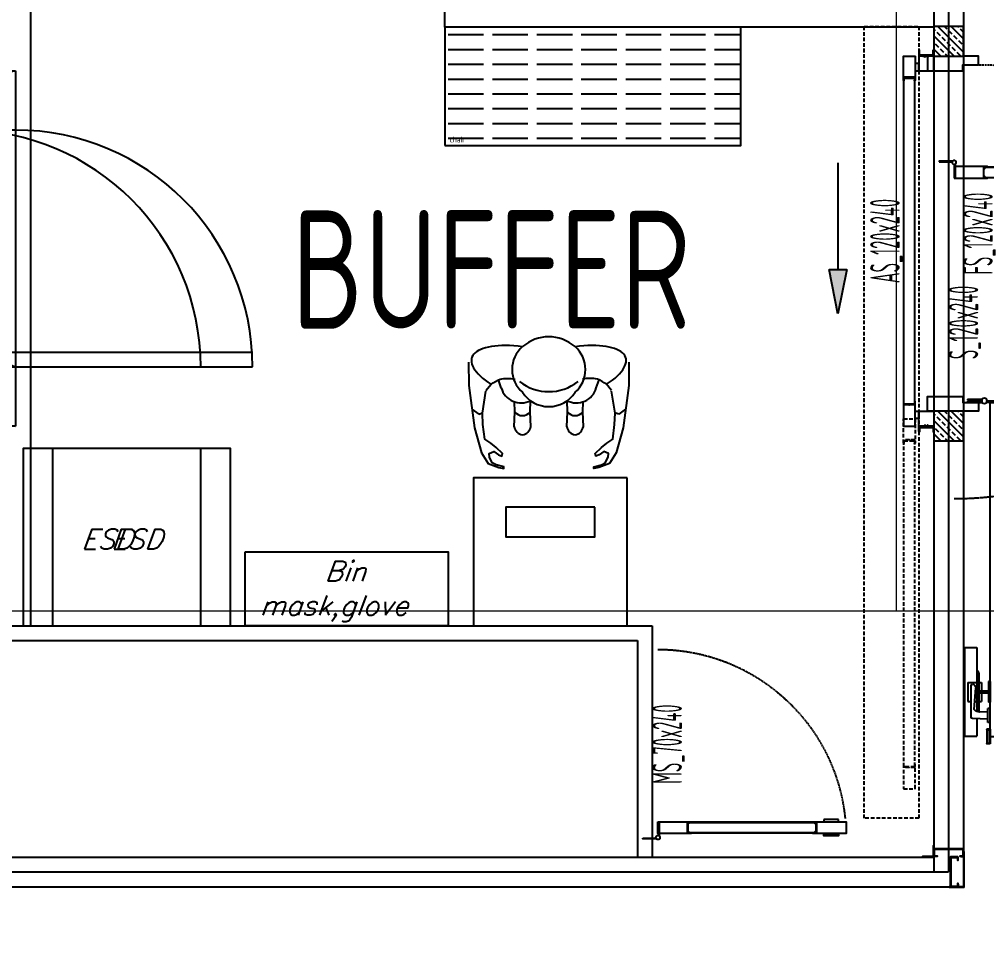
# Model space of a CAD drawing. Extents: x -76427 to 292734, y -42117 to 131250.
# Drawn here: x 235787 to 239054, y 71430 to 74549 of the extents above; entities that cross this region are included whole.
import ezdxf
from ezdxf.enums import TextEntityAlignment as Align

# ---------------------------------------------------------------- set-up
doc = ezdxf.new("R2010")
doc.units = 0
doc.header["$LTSCALE"] = 10
for name, pattern in [('XFDP10$0$HIDDEN', [0.3, 0.2, -0.1]), ('XFDP10$0$HIDDEN2', [0.1875, 0.125, -0.0625]), ('XFM7P10ICA$0$XFDP15$0$HIDDEN', [0.3, 0.2, -0.1]), ('XFM7P10ICA$0$XFDP15$0$HIDDEN2', [0.1875, 0.125, -0.0625])]:
    doc.linetypes.add(name, pattern=pattern)
for name, color, linetype in [('XFDP10$0$A-AIR Shower', 2, 'Continuous'), ('XFDP10$0$A-CR-TXT', 2, 'Continuous'), ('XFDP10$0$A-Door (50K)', 2, 'Continuous'), ('XFDP10$0$A-W-P1S (50K)', 2, 'Continuous'), ('XFDP10$0$A-W-P2D (50K)', 2, 'Continuous'), ('XFDP10$0$A-W-P4S (50K)', 2, 'Continuous'), ('XFDP10$0$B-BM', 2, 'Continuous'), ('XFDP10$0$B-Gowning room improvement', 15, 'Continuous'), ('XFDP10$0$MDT-3-MF-4', 8, 'Continuous'), ('XFM7P10ICA$0$H12PL1$0$A-TEXT-修改說明', 252, 'Continuous'), ('XFM7P10ICA$0$XFDP15$0$A-AIR Shower', 2, 'Continuous'), ('XFM7P10ICA$0$XFDP15$0$A-CR-TXT', 2, 'Continuous'), ('XFM7P10ICA$0$XFDP15$0$A-Door (50K)', 2, 'Continuous'), ('XFM7P10ICA$0$XFDP15$0$A-Door-Col', 9, 'Continuous'), ('XFM7P10ICA$0$XFDP15$0$A-Partition-Col', 1, 'Continuous'), ('XFM7P10ICA$0$XFDP15$0$A-W-F2S (50K)', 2, 'Continuous'), ('XFM7P10ICA$0$XFDP15$0$A-W-P1S (50K)', 2, 'Continuous'), ('XFM7P10ICA$0$XFDP15$0$A-W-P2D (50K)', 2, 'Continuous'), ('XFM7P10ICA$0$XFDP15$0$B-BM', 2, 'Continuous'), ('XFM7P10ICA$0$XFDP15$0$B-Gowning room improvement', 15, 'Continuous'), ('XFM7P10ICA$0$XFDP15$0$MDT-3-MF-4', 8, 'Continuous')]:
    doc.layers.add(name, color=color, linetype=linetype)
doc.styles.add('XFDP10$0$AA-TXT', font='isocp.shx', dxfattribs={"width": 0.8, "bigfont": 'china.shx'})
doc.styles.add('XFDP10$0$ROMANS', font='romans', dxfattribs={"bigfont": 'bigfont'})
doc.styles.add('XFM7P10ICA$0$XFDP15$0$AA-TXT', font='isocp.shx', dxfattribs={"width": 0.8, "bigfont": 'china.shx'})
doc.styles.add('XFM7P10ICA$0$XFDP15$0$BB-TXT', font='arial.ttf', dxfattribs={"width": 0.8})
doc.styles.add('XFM7P10ICA$0$XFDP15$0$ROMANS', font='romans', dxfattribs={"bigfont": 'bigfont'})
pattern_1 = [(0, (-1520464.893, -208902.57), (0, 50), [120, -30])]

# ---------------------------------------------------------------- blocks, each defined once
blk = doc.blocks.new('XFM7P10ICA$0$XFDP15$0$GA2606')
blk.add_lwpolyline([(-13.2, 1), (-13.2, 0), (-15.7, 0), (-16, 0.3), (-16.3, 0), (-19.2, 0, -0.902738), (-19.3, 0.6), (-9.6, 2.6, 0.298217), (-8.7, 2), (-2.5, 2, 0.414214), (-1.5, 3), (-1.5, 18), (-2, 18), (-2, 19.8, -0.668179), (-1.7, 19.9), (0, 18.3), (0, 0), (-0.3, 0), (-2, 0)], format="xyb", close=True)
blk = doc.blocks.new('XFM7P10ICA$0$XFDP15$0$Door-120x000_AS')
at = {"ltscale": 5}
blk.add_hatch(color=256, dxfattribs=at).paths.add_polyline_path([(50.42, 32.86), (50.42, 26.86), (35.42, 29.86)])
for p, q in [((35.42, 29.86), (50.42, 32.86)), ((50.42, 32.86), (50.42, 26.86)), ((50.42, 26.86), (35.42, 29.86)), ((86.42, 29.86), (50.42, 29.86))]:
    blk.add_line(p, q)
at = {"color": 9, "linetype": 'XFM7P10ICA$0$XFDP15$0$HIDDEN2'}
blk.add_lwpolyline([(-135, 21), (132.5, 21), (132.5, 2.5), (-135, 2.5)], close=True, dxfattribs=at)
at = {"color": 1, "linetype": 'XFM7P10ICA$0$XFDP15$0$HIDDEN2'}
for points in [[(-124.97, 3.82), (-116.74, 3.82, 0.158507), (-116.72, 3.83), (-116.61, 3.91, 0.72636), (-116.63, 3.96), (-116.78, 3.96, 0.414214), (-116.8, 3.94, -0.414214), (-116.82, 3.92), (-117.53, 3.92, -0.414214), (-117.56, 3.95), (-117.56, 4.39, 0.414214), (-117.59, 4.42), (-117.63, 4.42, 0.414214), (-117.66, 4.39), (-117.66, 3.95, -0.414214), (-117.69, 3.92), (-117.85, 3.92, -0.414214), (-117.88, 3.95), (-117.88, 5.73), (-117.91, 5.76), (-117.88, 5.79), (-117.88, 7.57, -0.414214), (-117.85, 7.6), (-117.69, 7.6, -0.414214), (-117.66, 7.57), (-117.66, 7.13, 0.414214), (-117.63, 7.1), (-117.59, 7.1, 0.414214), (-117.56, 7.13), (-117.56, 7.57, -0.414214), (-117.53, 7.6), (-116.82, 7.6, -0.414214), (-116.8, 7.58), (-116.8, 7.58, 0.414214), (-116.78, 7.56), (-116.63, 7.56, 0.72636), (-116.61, 7.61), (-116.72, 7.69, 0.158507), (-116.74, 7.7), (-124.97, 7.7, 0.414214), (-125, 7.67), (-125, 3.85, 0.414214)], [(-0.03, 3.82), (-8.26, 3.82, -0.158507), (-8.28, 3.83), (-8.39, 3.91, -0.72636), (-8.37, 3.96), (-8.22, 3.96, -0.414214), (-8.2, 3.94, 0.414214), (-8.18, 3.92), (-7.47, 3.92, 0.414214), (-7.44, 3.95), (-7.44, 4.39, -0.414214), (-7.41, 4.42), (-7.37, 4.42, -0.414214), (-7.34, 4.39), (-7.34, 3.95, 0.414214), (-7.31, 3.92), (-7.15, 3.92, 0.414214), (-7.12, 3.95), (-7.12, 5.73), (-7.09, 5.76), (-7.12, 5.79), (-7.12, 7.57, 0.414214), (-7.15, 7.6), (-7.31, 7.6, 0.414214), (-7.34, 7.57), (-7.34, 7.13, -0.414214), (-7.37, 7.1), (-7.41, 7.1, -0.414214), (-7.44, 7.13), (-7.44, 7.57, 0.414214), (-7.47, 7.6), (-8.18, 7.6, 0.414214), (-8.2, 7.58), (-8.2, 7.58, -0.414214), (-8.22, 7.56), (-8.37, 7.56, -0.72636), (-8.39, 7.61), (-8.28, 7.69, -0.158507), (-8.26, 7.7), (-0.03, 7.7, -0.414214), (0, 7.67), (0, 3.85, -0.414214)]]:
    blk.add_lwpolyline(points, format="xyb", close=True, dxfattribs=at)
blk.add_lwpolyline([(-117.56, 3.98), (-117.56, 7.55), (-7.44, 7.55), (-7.44, 3.98)], close=True, dxfattribs=at)
for points in [[(-2.47, 3.82), (5.76, 3.82, 0.158507), (5.78, 3.83), (5.89, 3.91, 0.72636), (5.87, 3.96), (5.72, 3.96, 0.414214), (5.7, 3.94, -0.414214), (5.68, 3.92), (4.97, 3.92, -0.414214), (4.94, 3.95), (4.94, 4.39, 0.414214), (4.91, 4.42), (4.87, 4.42, 0.414214), (4.84, 4.39), (4.84, 3.95, -0.414214), (4.81, 3.92), (4.65, 3.92, -0.414214), (4.62, 3.95), (4.62, 5.73), (4.59, 5.76), (4.62, 5.79), (4.62, 7.57, -0.414214), (4.65, 7.6), (4.81, 7.6, -0.414214), (4.84, 7.57), (4.84, 7.13, 0.414214), (4.87, 7.1), (4.91, 7.1, 0.414214), (4.94, 7.13), (4.94, 7.57, -0.414214), (4.97, 7.6), (5.68, 7.6, -0.414214), (5.7, 7.58), (5.7, 7.58, 0.414214), (5.72, 7.56), (5.87, 7.56, 0.72636), (5.89, 7.61), (5.78, 7.69, 0.158507), (5.76, 7.7), (-2.47, 7.7, 0.414214), (-2.5, 7.67), (-2.5, 3.85, 0.414214)], [(122.47, 3.82), (114.24, 3.82, -0.158507), (114.22, 3.83), (114.11, 3.91, -0.72636), (114.13, 3.96), (114.28, 3.96, -0.414214), (114.3, 3.94, 0.414214), (114.32, 3.92), (115.03, 3.92, 0.414214), (115.06, 3.95), (115.06, 4.39, -0.414214), (115.09, 4.42), (115.13, 4.42, -0.414214), (115.16, 4.39), (115.16, 3.95, 0.414214), (115.19, 3.92), (115.35, 3.92, 0.414214), (115.38, 3.95), (115.38, 5.73), (115.41, 5.76), (115.38, 5.79), (115.38, 7.57, 0.414214), (115.35, 7.6), (115.19, 7.6, 0.414214), (115.16, 7.57), (115.16, 7.13, -0.414214), (115.13, 7.1), (115.09, 7.1, -0.414214), (115.06, 7.13), (115.06, 7.57, 0.414214), (115.03, 7.6), (114.32, 7.6, 0.414214), (114.3, 7.58), (114.3, 7.58, -0.414214), (114.28, 7.56), (114.13, 7.56, -0.72636), (114.11, 7.61), (114.22, 7.69, -0.158507), (114.24, 7.7), (122.47, 7.7, -0.414214), (122.5, 7.67), (122.5, 3.85, -0.414214)], [(-2.3, -0.53, 0.070096), (-2.29, -0.53, 0.334236), (-2.2, -0.54, 0.795363), (-2.25, -0.35), (-2.56, -0.35, -0.414214), (-2.66, -0.25), (-2.66, 0.25, -0.414214), (-2.56, 0.35), (-2.25, 0.35, 0.795363), (-2.2, 0.54, 0.334236), (-2.29, 0.53, 0.070096), (-2.3, 0.53, 0.06212), (-2.3, 0.53, -0.357966), (-2.34, 0.5, -0.114149), (-2.34, 0.5), (-2.47, 0.58, 0.520559), (-2.48, 0.57, -0.09816), (-2.49, 0.55, -0.704497), (-2.56, 0.57, 0.231019), (-2.68, 0.76, -0.259663), (-2.72, 0.83), (-2.72, 1.54, 0.250846), (-2.66, 1.61, 0.148829), (-2.66, 1.64), (-2.77, 1.93, 0.835879), (-2.96, 1.9), (-2.96, -1.9, 0.835879), (-2.77, -1.93), (-2.66, -1.64, 0.148829), (-2.66, -1.61, 0.250846), (-2.72, -1.54), (-2.72, -0.83, -0.259663), (-2.68, -0.76, 0.231019), (-2.56, -0.57, -0.704497), (-2.49, -0.55, -0.09816), (-2.48, -0.57, 0.520559), (-2.47, -0.58), (-2.34, -0.5, -0.114149), (-2.34, -0.5, -0.357966), (-2.3, -0.53, 0.06212)], [(122.3, -0.53, -0.070096), (122.29, -0.53, -0.334236), (122.2, -0.54, -0.795363), (122.25, -0.35), (122.56, -0.35, 0.414214), (122.66, -0.25), (122.66, 0.25, 0.414214), (122.56, 0.35), (122.25, 0.35, -0.795363), (122.2, 0.54, -0.334236), (122.29, 0.53, -0.070096), (122.3, 0.53, -0.06212), (122.3, 0.53, 0.357966), (122.34, 0.5, 0.114149), (122.34, 0.5), (122.47, 0.58, -0.520559), (122.48, 0.57, 0.09816), (122.49, 0.55, 0.704497), (122.56, 0.57, -0.231019), (122.68, 0.76, 0.259663), (122.72, 0.83), (122.72, 1.54, -0.250846), (122.66, 1.61, -0.148829), (122.66, 1.64), (122.77, 1.93, -0.835879), (122.96, 1.9), (122.96, -1.9, -0.835879), (122.77, -1.93), (122.66, -1.64, -0.148829), (122.66, -1.61, -0.250846), (122.72, -1.54), (122.72, -0.83, 0.259663), (122.68, -0.76, -0.231019), (122.56, -0.57, 0.704497), (122.49, -0.55, 0.09816), (122.48, -0.57, -0.520559), (122.47, -0.58), (122.34, -0.5, 0.114149), (122.34, -0.5, 0.357966), (122.3, -0.53, -0.06212)]]:
    blk.add_lwpolyline(points, format="xyb", close=True)
for points in [[(4.94, 3.98), (4.94, 7.55), (115.06, 7.55), (115.06, 3.98)], [(-2.5, 2.5), (2.5, 2.5), (2.5, -2.5), (-2.5, -2.5)], [(122.5, 2.5), (117.5, 2.5), (117.5, -2.5), (122.5, -2.5)]]:
    blk.add_lwpolyline(points, close=True)
at = {"ltscale": 5}
for points in [[(2.5, 2.5), (0.03, 2.5), (0.03, 3.82), (2.5, 3.82)], [(117.5, 2.5), (119.97, 2.5), (119.97, 3.82), (117.5, 3.82)]]:
    blk.add_lwpolyline(points, close=True, dxfattribs=at)
at = {"yscale": 0.09999999999990905}
for p, xscale, zscale, rotation in [((-2.5, 2.5), 0.09999999999990905, 0.09999999999990905, 90), ((122.5, 2.5), -0.09999999999990905, 0.1, 270), ((-2.5, -2.5), -0.09999999999990905, 0.1, 90), ((122.5, -2.5), 0.09999999999990905, 0.09999999999990905, 270)]:
    blk.add_blockref('XFM7P10ICA$0$XFDP15$0$GA2606', p, dxfattribs=dict(at, xscale=xscale, zscale=zscale, rotation=rotation))
at = {"color": 9, "style": 'XFM7P10ICA$0$XFDP15$0$AA-TXT', "width": 0.45}
blk.add_attdef('120x240', text='', height=10, dxfattribs=at).set_placement((60, 14.43), align=Align.MIDDLE)
blk = doc.blocks.new('XFM7P10ICA$0$XFDP15$0$~chair')
at = {"layer": 'XFM7P10ICA$0$XFDP15$0$B-Gowning room improvement', "transparency": 33554610}
h = blk.add_hatch(dxfattribs=at)
h.set_pattern_fill('ACAD_ISO02W100', color=256, scale=10)
h.set_pattern_definition(pattern_1)
h.paths.add_polyline_path([(0, 0), (1000, 0), (1000, 400), (0, 400)])
at = {"layer": 'XFM7P10ICA$0$XFDP15$0$B-Gowning room improvement'}
blk.add_lwpolyline([(0, 0), (1000, 0), (1000, 400), (0, 400)], close=True, dxfattribs=at)
at = {"layer": 'XFM7P10ICA$0$XFDP15$0$B-Gowning room improvement', "color": 1, "style": 'XFM7P10ICA$0$XFDP15$0$AA-TXT', "width": 0.8}
blk.add_text('chair', height=20, dxfattribs=at).set_placement((17.1, 10.1))
blk = doc.blocks.new('XFM7P10ICA$0$XFDP15$0$AS-W80xL200xH210')
at = {"ltscale": 10}
for p, q in [((0, -20, 0), (200, -20, 0)), ((0, -140), (0, -20, 0)), ((200, -20, 0), (200, -140)), ((0, -40, 0), (200, -120)), ((200, -40, 0), (0, -40, 0)), ((-4.36, -115), (-80.15, -115)), ((204.36, -115), (280.15, -115)), ((0, -120), (-80, -120)), ((200, -120), (0, -120)), ((200, -120), (280, -120)), ((200, -140), (0, -140))]:
    blk.add_line(p, q, dxfattribs=at)
at = {"linetype": 'XFM7P10ICA$0$XFDP15$0$HIDDEN2'}
for p, q in [((0, -40, 0), (200, -20, 0)), ((200, -40, 0), (0, -20, 0)), ((0, -120, 0), (200, -140, 0)), ((200, -120, 0), (0, -140, 0))]:
    blk.add_line(p, q, dxfattribs=at)
at = {"ltscale": 10}
for centre, start, end in [((0, -120), 90, 180), ((200, -120), 0, 90)]:
    blk.add_arc(centre, 80, start, end, dxfattribs=at)
at = {"ltscale": 10, "style": 'XFM7P10ICA$0$XFDP15$0$AA-TXT', "width": 0.8}
for s, height, p, p2 in [('A', 38.83, (152.14, -77.37), (175.44, -77.37)), ('S', 42.23, (19.35, -97.79), (42.65, -97.79))]:
    blk.add_text(s, height=height, dxfattribs=at).set_placement(p, p2, align=Align.ALIGNED)
blk = doc.blocks.new('XFM7P10ICA$0$XFDP15$0$TP1-100-Partition_Col-L')
for points in [[(-4.96, 5.06, 0.414214), (-5.06, 4.96), (-5.06, 0.25, -0.414214), (-5.09, 0.22), (-5.19, 0.22, -0.414214), (-5.22, 0.25), (-5.22, 1.17), (-5.17, 1.22), (-5.22, 1.27), (-5.22, 5.19, -0.414214), (-5.19, 5.22), (5.73, 5.22), (5.78, 5.17), (5.83, 5.22), (6.75, 5.22, -0.414214), (6.78, 5.19), (6.78, 5.09, -0.414214), (6.75, 5.06)], [(7.46, -4.89), (5.56, -4.89, -0.414214), (5.26, -4.59), (5.26, -3.79), (5.34, -3.79), (5.34, -4.61, 0.414214), (5.54, -4.81), (7.48, -4.81, 0.414214), (7.68, -4.61), (7.68, 4.63, 0.414214), (7.48, 4.83), (5.54, 4.83, 0.414214), (5.34, 4.63), (5.34, 3.81), (5.26, 3.81), (5.26, 4.61, -0.414214), (5.56, 4.91), (7.46, 4.91, -0.414214), (7.76, 4.61), (7.76, -4.59, -0.414214)], [(4.89, 0.96), (4.89, 2.86, 0.414214), (4.59, 3.16), (3.79, 3.16), (3.79, 3.08), (4.61, 3.08, -0.414214), (4.81, 2.88), (4.81, 0.94, -0.414214), (4.61, 0.74), (-4.63, 0.74, -0.414214), (-4.83, 0.94), (-4.83, 2.88, -0.414214), (-4.63, 3.08), (-3.81, 3.08), (-3.81, 3.16), (-4.61, 3.16, 0.414214), (-4.91, 2.86), (-4.91, 0.96, 0.414214), (-4.61, 0.66), (4.59, 0.66, 0.414214)]]:
    blk.add_lwpolyline(points, format="xyb", close=True)
for points in [[(5.26, 4.16), (5.2, 4.16), (5.2, 4.88, -0.414214), (5.38, 5.06), (7.76, 5.06), (7.76, 5), (5.38, 5, 0.414214), (5.26, 4.88), (5.26, 4.16)], [(-4.16, 3.16), (-4.16, 3.22), (-4.88, 3.22, 0.414214), (-5.06, 3.04), (-5.06, 0.66), (-5, 0.66), (-5, 3.04, -0.414214), (-4.88, 3.16), (-4.16, 3.16)], [(4.14, 3.16), (4.14, 3.22), (4.86, 3.22, -0.414214), (5.04, 3.04), (5.04, 0.66), (4.98, 0.66), (4.98, 3.04, 0.414214), (4.86, 3.16), (4.14, 3.16)], [(5.26, -4.14), (5.2, -4.14), (5.2, -4.86, 0.414214), (5.38, -5.04), (7.76, -5.04), (7.76, -4.98), (5.38, -4.98, -0.414214), (5.26, -4.86), (5.26, -4.14)]]:
    blk.add_lwpolyline(points, format="xyb")
blk.add_lwpolyline([(5.24, -5.24), (5.24, -8.85), (5.04, -8.85), (5.04, -5.04), (8.85, -5.04), (8.85, -5.24)], close=True)
blk = doc.blocks.new('XFM7P10ICA$0$XFDP15$0$GAD2205')
blk.add_lwpolyline([(0, 0.9), (-0.3, 1.2), (-18.1, 1.2, -0.414214), (-18.4, 1.5), (-18.4, 3.1, -0.414214), (-18.1, 3.4), (-13.7, 3.4, 0.414214), (-13.4, 3.7), (-13.4, 4.1, 0.414214), (-13.7, 4.4), (-18.1, 4.4, -0.414214), (-18.4, 4.7), (-18.4, 11.8, -0.414214), (-18.2, 12), (-18.2, 12, 0.414214), (-18, 12.2), (-18, 13.7, 0.72636), (-18.5, 13.9), (-19.3, 12.8, 0.158507), (-19.4, 12.6), (-19.4, 0.3, 0.414214), (-19.1, 0), (19.1, 0, 0.414214), (19.4, 0.3), (19.4, 12.6, 0.158507), (19.3, 12.8), (18.5, 13.9, 0.72636), (18, 13.7), (18, 12.2, 0.414214), (18.2, 12, -0.414214), (18.4, 11.8), (18.4, 4.7, -0.414214), (18.1, 4.4), (13.7, 4.4, 0.414214), (13.4, 4.1), (13.4, 3.7, 0.414214), (13.7, 3.4), (18.1, 3.4, -0.414214), (18.4, 3.1), (18.4, 1.5, -0.414214), (18.1, 1.2), (0.3, 1.2)], format="xyb", close=True)
blk = doc.blocks.new('XFM7P10ICA$0$XFDP15$0$Door-S70ap')
for p, q in [((8.79, 60.44), (8.79, 65.34)), ((8.79, 65.34), (9.59, 65.34)), ((9.59, 65.34), (9.59, 60.44)), ((9.59, 60.44), (8.79, 60.44))]:
    blk.add_line(p, q)
blk.add_lwpolyline([(4.79, 60.44), (4.79, 65.34), (3.99, 65.34), (3.99, 60.44)], close=True)
at = {"ltscale": 5}
for points in [[(8.79, 57.84), (8.79, 67.94), (4.79, 67.94), (4.79, 57.84)], [(5.05, 57.5), (5.05, 14.78), (4.99, 14.78), (4.99, 57.5)], [(8.59, 14.78), (8.53, 14.78), (8.53, 57.5), (8.59, 57.5)], [(8.79, 4.34), (8.79, 14.44), (4.79, 14.44), (4.79, 4.34)]]:
    blk.add_lwpolyline(points, close=True, dxfattribs=at)
blk.add_lwpolyline([(4.85, 57.91), (4.85, 56.68, 0.158507), (4.85, 56.66), (4.93, 56.55, 0.72636), (4.99, 56.57), (4.99, 56.72, 0.414214), (4.97, 56.74, -0.414214), (4.95, 56.76), (4.95, 57.47, -0.414214), (4.98, 57.5), (5.42, 57.5, 0.414214), (5.45, 57.53), (5.45, 57.57, 0.414214), (5.42, 57.6), (4.98, 57.6, -0.414214), (4.95, 57.63), (4.95, 57.79, -0.414214), (4.98, 57.82), (6.76, 57.82), (6.79, 57.85), (6.82, 57.82), (8.6, 57.82, -0.414214), (8.63, 57.79), (8.63, 57.63, -0.414214), (8.6, 57.6), (8.16, 57.6, 0.414214), (8.13, 57.57), (8.13, 57.53, 0.414214), (8.16, 57.5), (8.6, 57.5, -0.414214), (8.63, 57.47), (8.63, 56.76, -0.414214), (8.61, 56.74), (8.61, 56.74, 0.414214), (8.59, 56.72), (8.59, 56.57, 0.72636), (8.64, 56.55), (8.72, 56.66, 0.158507), (8.73, 56.68), (8.73, 57.91, 0.414214), (8.7, 57.94), (4.88, 57.94, 0.414214)], format="xyb", close=True, dxfattribs=at)
at = {"ltscale": 500}
for points in [[(3.25, -0.65), (3.25, 3.85), (3, 3.85), (3, -0.65)], [(8.49, 4.84), (3.99, 4.84), (3.99, 4.59), (8.49, 4.59)]]:
    blk.add_lwpolyline(points, close=True, dxfattribs=at)
at = {"linetype": 'XFM7P10ICA$0$XFDP15$0$HIDDEN', "ltscale": 0.1}
blk.add_arc((3.45, 4.39), 63.55, 0, 84.1667, dxfattribs=at)
at = {"ltscale": 500, "extrusion": (0, 0, -1)}
blk.add_ellipse((3.45, 4.39), major_axis=(-0.495, 0.495), ratio=1, start_param=5.497787, end_param=11.780972, dxfattribs=at)
at = {"ltscale": 5, "xscale": 0.1000000000058208, "yscale": 0.1000000000058208, "zscale": 0.1000000000058208}
blk.add_blockref('XFM7P10ICA$0$XFDP15$0$GAD2205', (6.79, 14.34), dxfattribs=at)
at = {"color": 9, "style": 'XFM7P10ICA$0$XFDP15$0$AA-TXT', "width": 0.45}
blk.add_attdef('70X240', text='', height=10, dxfattribs=at).set_placement((35, 10), align=Align.MIDDLE_CENTER)
blk = doc.blocks.new('XFM7P10ICA$0$XFDP15$0$Door-120F(180)')
at = {"layer": 'XFM7P10ICA$0$XFDP15$0$A-Door-Col'}
h = blk.add_hatch(dxfattribs=at)
h.set_pattern_fill('ANSI33', color=256, scale=0.5, style=0)
h.set_pattern_definition([(315, (18194.999, 11332.5992), (-2.24506403, -2.24506403), []), (315, (18197.244, 11332.5992), (-2.24506403, -2.24506403), [1.5875, -0.79375])])
h.paths.add_polyline_path([(-10, 5.1), (0, 5.1), (0, -4.9), (-10, -4.9)])
h = blk.add_hatch(dxfattribs=at)
h.set_pattern_fill('ANSI33', color=256, scale=0.5, style=0)
h.set_pattern_definition([(315, (18324.999, 11332.6002), (-2.24506403, -2.24506403), []), (315, (18327.244, 11332.6002), (-2.24506403, -2.24506403), [1.5875, -0.79375])])
h.paths.add_polyline_path([(120, 5.1), (130, 5.1), (130, -4.9), (120, -4.9)])
at = {"lineweight": -3}
for p, q in [((-104.04, 19.98), (-103.83, 25.18)), ((-103.33, 25.68), (-92.74, 25.68)), ((-101.54, 19.98), (-101.6, 23.8)), ((-100.78, 24.6), (-93.47, 24.05)), ((-105.19, 19.98), (-100.39, 19.98)), ((-105.19, 19.18), (-105.19, 19.98)), ((-100.39, 19.18), (-100.39, 19.98)), ((-105.19, 19.18), (-100.39, 19.18)), ((3, 17.89), (3, 12.92)), ((3, 17.89), (3.37, 17.89)), ((3.37, 17.89), (3.37, 13.08)), ((-112.23, 13.92), (-112.39, 13.92)), ((-112.39, 13.92), (-112.39, 13.18)), ((-112.23, 13.92), (-112.23, 13.18)), ((-107.64, 14.08), (-112.14, 14.08)), ((-112.14, 13.18), (-112.14, 14.08)), ((-107.64, 13.18), (-107.64, 14.08)), ((-107.55, 13.92), (-107.39, 13.92)), ((-107.55, 13.92), (-107.55, 13.18)), ((-107.39, 13.92), (-107.39, 13.18)), ((-105.19, 14.18), (-100.39, 14.18)), ((-105.19, 14.18), (-105.19, 13.38)), ((-104.04, 13.38), (-103.83, 8.18)), ((-101.54, 13.38), (-101.6, 10.66)), ((-100.39, 14.18), (-100.39, 13.38)), ((-91.34, 14.18), (-98.24, 14.18)), ((-98.24, 14.18), (-98.24, 13.56)), ((-91.34, 13.56), (-98.24, 13.56)), ((-95.13, 10.5), (-95.13, 13.56)), ((-94.43, 10.5), (-94.43, 13.56)), ((-91.34, 14.18), (-91.34, 13.56)), ((-101.25, 10.28), (-101.56, 10.1)), ((-88.32, 10.28), (-101.25, 10.28)), ((-97.99, 8.97), (-97.99, 11.2)), ((-91.59, 11.2), (-97.99, 11.2)), ((-95.13, 10.5), (-94.43, 10.5)), ((-91.59, 6.6), (-91.59, 11.2)), ((-88.32, 10.28), (-87.29, 9.68)), ((3, 6.49), (3, 11.46)), ((3.37, 6.49), (3.37, 11.3)), ((-103.89, 9.68), (-109.79, 9.68)), ((-109.79, 5.44), (-109.79, 9.68)), ((-103.33, 7.68), (-92.74, 7.68)), ((-87.29, 9.68), (-101.44, 9.68)), ((-79.79, 9.68), (-101.44, 9.68)), ((-100.78, 8.76), (-93.47, 9.31)), ((-97.99, 6.6), (-97.99, 7.68)), ((-91.59, 6.6), (-97.99, 6.6)), ((-79.79, 5.44), (-79.79, 9.68)), ((-79.79, 5.44), (-109.79, 5.44)), ((3.37, 6.49), (3, 6.49))]:
    blk.add_line(p, q, dxfattribs=at)
at = {"linetype": 'Continuous', "lineweight": -3, "ltscale": 10}
for p, q in [((-107.55, 13.18), (-112.23, 13.18)), ((-105.19, 13.38), (-100.39, 13.38)), ((-107.55, 13.02), (-112.23, 13.02))]:
    blk.add_line(p, q, dxfattribs=at)
at = {"linetype": 'XFM7P10ICA$0$XFDP15$0$HIDDEN2', "lineweight": -3, "ltscale": 0.1}
for p, q in [((3.67, 6.49), (3.67, 11.3)), ((4.04, 6.49), (4.04, 11.46)), ((4.04, 6.49), (3.67, 6.49))]:
    blk.add_line(p, q, dxfattribs=at)
at = {"lineweight": -3}
for points in [[(3, 19.18), (-109.96, 19.18), (-109.96, 14.18), (3, 14.18)], [(-112.39, 14.18), (-112.39, 14.08), (-107.39, 14.08), (-107.39, 14.18)]]:
    blk.add_lwpolyline(points, close=True, dxfattribs=at)
for points in [[(0, -4.9), (0, -7), (5, -7), (5, 4.9), (3, 4.9), (3, 10.2), (0, 10.2), (0, 5.1)], [(120, -4.9), (120, -7), (115, -7), (115, 4.9), (117, 4.9), (117, 10.2), (120, 10.2), (120, 5.1)]]:
    blk.add_lwpolyline(points, dxfattribs=at)
blk.add_circle((3.52, 12.19), 0.9, dxfattribs=at)
at = {"linetype": 'XFM7P10ICA$0$XFDP15$0$HIDDEN2', "lineweight": -3, "ltscale": 0.5}
blk.add_arc((3.52, 12.19), 113.5, 359.1153, 176.0644, dxfattribs=at)
at = {"lineweight": -3}
for centre, radius, start, end in [((-103.33, 25.18), 0.5, 90, 180), ((-100.8, 23.8), 0.8, 88.2772, 180), ((-93.44, 25.25), 1.2, 268.2772, 357.9219), ((-92.74, 25.18), 0.5, 3.2197, 90), ((-99.28, 10.54), 2.33, 177.046, 229.8558), ((-103.33, 8.18), 0.5, 180, 270), ((-93.44, 8.11), 1.2, 2.0781, 91.7228), ((-92.74, 8.18), 0.5, 270, 356.7803)]:
    blk.add_arc(centre, radius, start, end, dxfattribs=at)
at = {"linetype": 'Continuous', "lineweight": -3, "ltscale": 10}
for centre, start, end in [((-112.23, 13.18), 180, 270), ((-107.55, 13.18), 270, 0)]:
    blk.add_arc(centre, 0.16, start, end, dxfattribs=at)
at = {"layer": 'XFM7P10ICA$0$XFDP15$0$A-Door-Col'}
for points in [[(-10, 5.1), (0, 5.1), (0, -4.9), (-10, -4.9)], [(120, 5.1), (130, 5.1), (130, -4.9), (120, -4.9)]]:
    blk.add_lwpolyline(points, close=True, dxfattribs=at)
at = {"color": 9, "style": 'XFM7P10ICA$0$XFDP15$0$AA-TXT', "width": 0.45}
blk.add_attdef('120X240(F)', text='', height=10, dxfattribs=at).set_placement((60, 10.5), align=Align.MIDDLE)
at = {"color": 9, "style": 'XFM7P10ICA$0$XFDP15$0$BB-TXT', "width": 0.8}
for p in [(-20.04, 8.35), (120, 8.35)]:
    blk.add_attdef('口_100X100', text='', height=3, dxfattribs=at).set_placement(p, align=Align.MIDDLE_LEFT)
blk = doc.blocks.new('XFM7P10ICA$0$XFDP15')
at = {"layer": 'XFM7P10ICA$0$XFDP15$0$A-W-F2S (50K)'}
for p, q in [((238875.4, 89450, 0), (238875.4, 71719, 0)), ((238975.4, 89450, 0), (238975.4, 71619, 0)), ((218450, 71719, 0), (238875.4, 71719, 0)), ((218350, 71619, 0), (238975.4, 71619, 0))]:
    blk.add_line(p, q, dxfattribs=at)
at = {"layer": 'XFM7P10ICA$0$XFDP15$0$A-W-P1S (50K)'}
for p, q in [((235650, 72500.5, 0), (237925, 72500.5, 0)), ((237925, 72500.5, 0), (237925, 71719, 0)), ((235600, 72450.5, 0), (237875, 72450.5, 0)), ((237875, 72450.5), (237875, 71719))]:
    blk.add_line(p, q, dxfattribs=at)
at = {"layer": 'XFM7P10ICA$0$XFDP15$0$A-W-P2D (50K)'}
for p, q in [((237224, 74523, 0), (237224, 77309.5, 0)), ((238875.4, 74523, 0), (237224, 74523, 0))]:
    blk.add_line(p, q, dxfattribs=at)
at = {"layer": 'XFM7P10ICA$0$XFDP15$0$B-BM', "elevation": 0}
for points in [[(237840.6, 73000.5), (237320.6, 73000.5), (237320.6, 72500.5), (237840.6, 72500.5)], [(237730.6, 72900.5), (237430.6, 72900.5), (237430.6, 72800.5), (237730.6, 72800.5)]]:
    blk.add_lwpolyline(points, close=True, dxfattribs=at)
at = {"layer": 'XFM7P10ICA$0$XFDP15$0$B-Gowning room improvement'}
blk.add_lwpolyline([(235800, 72499.8), (236400, 72499.8), (236400, 73099.8), (235800, 73099.8)], close=True, dxfattribs=at)
at = {"layer": 'XFM7P10ICA$0$XFDP15$0$B-Gowning room improvement', "elevation": 0}
blk.add_lwpolyline([(236550, 72749.8), (237236.1, 72749.8), (237236.1, 72500.5), (236550, 72500.5)], close=True, dxfattribs=at)
at = {"layer": 'XFM7P10ICA$0$XFDP15$0$MDT-3-MF-4'}
for p, q in [((237304.7, 73391.2, 0), (237305.5, 73312.2, 0)), ((237846, 73391.2, 0), (237845.2, 73312.2, 0)), ((237363.2, 73294.8, 0), (237380.3, 73316.2, 0)), ((237414.9, 73304.1, 0), (237405.2, 73330.7, 0)), ((237735.8, 73304.1, 0), (237745.5, 73330.7, 0)), ((237787.5, 73294.8, 0), (237770.5, 73316.2, 0)), ((237316, 73232.3, 0), (237338.6, 73215.4, 0)), ((237338.6, 73215.4, 0), (237351.9, 73219.5, 0)), ((237812.2, 73215.4, 0), (237798.9, 73219.5, 0)), ((237834.7, 73232.3, 0), (237812.2, 73215.4, 0))]:
    blk.add_line(p, q, dxfattribs=at)
at = {"layer": 'XFM7P10ICA$0$XFDP15$0$MDT-3-MF-4', "elevation": 0}
for points in [[(237305.5, 73312.2), (237324.4, 73168.9), (237348.1, 73085.1), (237370.3, 73048.7), (237406.7, 73034.5), (237423.7, 73032.2), (237423.7, 73037.4), (237397.9, 73044.6), (237384.4, 73050.8), (237375.1, 73070.5), (237374.1, 73082.9), (237389.6, 73089.1), (237405.1, 73077.7), (237416.5, 73073.6), (237418.6, 73081.8), (237397.9, 73102.5), (237379.2, 73117), (237359.6, 73130.4), (237353, 73180.6), (237351.7, 73218.2), (237363, 73293.4)], [(237845.2, 73312.2), (237826.4, 73168.9), (237802.6, 73085.1), (237780.4, 73048.7), (237744, 73034.5), (237727, 73032.2), (237727, 73037.4), (237752.9, 73044.6), (237766.3, 73050.8), (237775.6, 73070.5), (237776.7, 73082.9), (237761.2, 73089.1), (237745.6, 73077.7), (237734.2, 73073.6), (237732.2, 73081.8), (237752.9, 73102.5), (237771.5, 73117), (237791.2, 73130.4), (237797.7, 73180.6), (237799.1, 73218.2), (237787.7, 73293.4)], [(237458.7, 73173), (237460.8, 73223), (237459.6, 73256.9)], [(237514.4, 73173), (237512.2, 73223), (237513.6, 73260.6)], [(237636.3, 73173), (237638.5, 73223), (237637.1, 73260.6)], [(237692.1, 73173), (237689.9, 73223), (237691.1, 73256.8)]]:
    blk.add_lwpolyline(points, dxfattribs=at)
at = {"layer": 'XFM7P10ICA$0$XFDP15$0$MDT-3-MF-4'}
for centre, radius, start, end in [((237575.4, 73341.2, 0), 135.3, 48.9782, 131.0218), ((237553.7, 73366.2, 0), 102.2, 131.0438, 228.9562), ((237597.1, 73366.2, 0), 102.2, 311.0438, 48.9562), ((237482.2, 73323.1, 0), 69.9, 195.7611, 296.6613), ((237575.4, 73451.8, 0), 160.5, 232.0287, 307.9713), ((237668.5, 73323.1, 0), 69.9, 243.3387, 344.2389), ((237575.4, 73346.5, 0), 105.8, 212.885, 327.115), ((237486.5, 73242.2, 0), 32, 216.6769, 323.3231), ((237664.2, 73242.2, 0), 32, 216.6769, 323.3231), ((237492.5, 73179, 0), 34.4, 189.9771, 260.0229), ((237480.6, 73179, 0), 34.4, 279.9771, 350.0229), ((237670.2, 73179, 0), 34.4, 189.9771, 260.0229), ((237658.2, 73179, 0), 34.4, 279.9771, 350.0229)]:
    blk.add_arc(centre, radius, start, end, dxfattribs=at)
for centre, major_axis, start_param, end_param in [((237563.7, 73334.9, 0), (248.5, -70.3), 1.984264, 3.986456), ((237587, 73334.9, 0), (-248.5, -70.3), 2.296729, 4.298921)]:
    blk.add_ellipse(centre, major_axis=major_axis, ratio=0.35182, start_param=start_param, end_param=end_param, dxfattribs=at)
for points in [[(237380.3, 73316.2, 0), (237411.3, 73333, 0), (237461.6, 73333.9, 0)], [(237770.5, 73316.2, 0), (237739.4, 73333, 0), (237689.1, 73333.9, 0)]]:
    blk.add_spline(points, degree=3, dxfattribs=at)
at = {"layer": 'XFM7P10ICA$0$XFDP15$0$A-AIR Shower', "xscale": 10, "yscale": 10, "zscale": 10}
blk.add_blockref('XFM7P10ICA$0$XFDP15$0$AS-W80xL200xH210', (233600, 74575, 0), dxfattribs=at)
at = {"layer": 'XFM7P10ICA$0$XFDP15$0$A-Door (50K)'}
ref = blk.add_blockref('XFM7P10ICA$0$XFDP15$0$Door-120x000_AS', (238850.4, 73200), dxfattribs=dict(at, xscale=10, yscale=10, zscale=10, rotation=90.00000000000001))
ref.add_attrib('120x240', 'AS_120x240', dxfattribs={"layer": '0', "color": 9, "height": 100, "rotation": 90, "style": 'XFM7P10ICA$0$XFDP15$0$AA-TXT', "width": 0.45}).set_placement((238715.1, 73800), align=Align.MIDDLE)
ref = blk.add_blockref('XFM7P10ICA$0$XFDP15$0$Door-120F(180)', (238924.4, 73225, 0), dxfattribs=dict(at, xscale=-10, yscale=10, zscale=10, rotation=270))
ref.add_attrib('120X240(F)', 'FS_120x240', dxfattribs={"layer": '0', "color": 9, "height": 100, "rotation": 270, "style": 'XFM7P10ICA$0$XFDP15$0$AA-TXT', "text_generation_flag": 6, "width": 0.45}).set_placement((239029.4, 73825, 0), align=Align.MIDDLE)
ref = blk.add_blockref('XFM7P10ICA$0$XFDP15$0$Door-S70ap', (237900, 71750.5), dxfattribs=dict(at, xscale=-10, yscale=10, zscale=10, rotation=270))
ref.add_attrib('70X240', 'MS_70x240', dxfattribs={"layer": '0', "color": 9, "height": 100, "rotation": 90, "style": 'XFM7P10ICA$0$XFDP15$0$AA-TXT', "width": 0.45}).set_placement((237975, 72100.5), align=Align.MIDDLE_CENTER)
at = {"layer": 'XFM7P10ICA$0$XFDP15$0$A-Partition-Col', "xscale": -10, "yscale": 10, "zscale": 10, "rotation": 270}
blk.add_blockref('XFM7P10ICA$0$XFDP15$0$TP1-100-Partition_Col-L', (238925.5, 71669, 0), dxfattribs=at)
at = {"layer": 'XFM7P10ICA$0$XFDP15$0$B-Gowning room improvement'}
blk.add_blockref('XFM7P10ICA$0$XFDP15$0$~chair', (237224, 74123, 0), dxfattribs=at)
at = {"layer": 'XFM7P10ICA$0$XFDP15$0$A-CR-TXT', "style": 'XFM7P10ICA$0$XFDP15$0$AA-TXT', "width": 0.8}
blk.add_text('BUFFER', height=400, dxfattribs=at).set_placement((237381.3, 73704.4, 0), align=Align.MIDDLE)
at = {"layer": 'XFM7P10ICA$0$XFDP15$0$B-Gowning room improvement', "style": 'XFM7P10ICA$0$XFDP15$0$ROMANS', "oblique": 20}
for s, p in [('ESD', (236082.4, 72759.4)), ('Bin', (236887.4, 72651.5, 0)), ('mask,glove', (236848.8, 72535.7, 0))]:
    blk.add_text(s, height=67.5, dxfattribs=at).set_placement(p, align=Align.CENTER)
blk = doc.blocks.new('XFM7P10ICA$0$H12PL1')
at = {"layer": 'XFM7P10ICA$0$H12PL1$0$A-TEXT-修改說明', "lineweight": 0}
for points in [[(192900, 59650), (240400, 59650), (240400, 72550), (238750, 72550), (238750, 89450)], [(238750, 72550), (208650, 72550), (208650, 59650)]]:
    blk.add_lwpolyline(points, dxfattribs=at)
blk.add_blockref('XFM7P10ICA$0$XFDP15', (0, 0))
blk = doc.blocks.new('XFM7P10ICA')
blk.add_blockref('XFM7P10ICA$0$H12PL1', (0, 0))
blk = doc.blocks.new('XFDP10$0$~chair')
at = {"layer": 'XFDP10$0$B-Gowning room improvement', "transparency": 33554610}
h = blk.add_hatch(dxfattribs=at)
h.set_pattern_fill('ACAD_ISO02W100', color=256, scale=10)
h.set_pattern_definition(pattern_1)
h.paths.add_polyline_path([(0, 0), (1000, 0), (1000, 400), (0, 400)])
at = {"layer": 'XFDP10$0$B-Gowning room improvement'}
blk.add_lwpolyline([(0, 0), (1000, 0), (1000, 400), (0, 400)], close=True, dxfattribs=at)
at = {"layer": 'XFDP10$0$B-Gowning room improvement', "color": 1, "style": 'XFDP10$0$AA-TXT', "width": 0.8}
blk.add_text('chair', height=20, dxfattribs=at).set_placement((17.1, 10.1))
blk = doc.blocks.new('XFDP10$0$AS-W80xL200xH210')
at = {"ltscale": 10}
for p, q in [((0, -20, 0), (200, -20, 0)), ((0, -140), (0, -20, 0)), ((200, -20, 0), (200, -140)), ((0, -40, 0), (200, -120)), ((200, -40, 0), (0, -40, 0)), ((-4.36, -115), (-80.15, -115)), ((204.36, -115), (280.15, -115)), ((0, -120), (-80, -120)), ((200, -120), (0, -120)), ((200, -120), (280, -120)), ((200, -140), (0, -140))]:
    blk.add_line(p, q, dxfattribs=at)
at = {"linetype": 'XFDP10$0$HIDDEN2'}
for p, q in [((0, -40, 0), (200, -20, 0)), ((200, -40, 0), (0, -20, 0)), ((0, -120, 0), (200, -140, 0)), ((200, -120, 0), (0, -140, 0))]:
    blk.add_line(p, q, dxfattribs=at)
at = {"ltscale": 10}
for centre, start, end in [((0, -120), 90, 180), ((200, -120), 0, 90)]:
    blk.add_arc(centre, 80, start, end, dxfattribs=at)
at = {"ltscale": 10, "style": 'XFDP10$0$AA-TXT', "width": 0.8}
for s, height, p, p2 in [('A', 38.83, (152.14, -77.37), (175.44, -77.37)), ('S', 42.23, (19.35, -97.79), (42.65, -97.79))]:
    blk.add_text(s, height=height, dxfattribs=at).set_placement(p, p2, align=Align.ALIGNED)
blk = doc.blocks.new('XFDP10$0$GAD2205')
blk.add_lwpolyline([(0, 0.9), (-0.3, 1.2), (-18.1, 1.2, -0.414214), (-18.4, 1.5), (-18.4, 3.1, -0.414214), (-18.1, 3.4), (-13.7, 3.4, 0.414214), (-13.4, 3.7), (-13.4, 4.1, 0.414214), (-13.7, 4.4), (-18.1, 4.4, -0.414214), (-18.4, 4.7), (-18.4, 11.8, -0.414214), (-18.2, 12), (-18.2, 12, 0.414214), (-18, 12.2), (-18, 13.7, 0.72636), (-18.5, 13.9), (-19.3, 12.8, 0.158507), (-19.4, 12.6), (-19.4, 0.3, 0.414214), (-19.1, 0), (19.1, 0, 0.414214), (19.4, 0.3), (19.4, 12.6, 0.158507), (19.3, 12.8), (18.5, 13.9, 0.72636), (18, 13.7), (18, 12.2, 0.414214), (18.2, 12, -0.414214), (18.4, 11.8), (18.4, 4.7, -0.414214), (18.1, 4.4), (13.7, 4.4, 0.414214), (13.4, 4.1), (13.4, 3.7, 0.414214), (13.7, 3.4), (18.1, 3.4, -0.414214), (18.4, 3.1), (18.4, 1.5, -0.414214), (18.1, 1.2), (0.3, 1.2)], format="xyb", close=True)
blk = doc.blocks.new('XFDP10$0$Door-S70ap')
for p, q in [((8.79, 60.44), (8.79, 65.34)), ((8.79, 65.34), (9.59, 65.34)), ((9.59, 65.34), (9.59, 60.44)), ((9.59, 60.44), (8.79, 60.44))]:
    blk.add_line(p, q)
blk.add_lwpolyline([(4.79, 60.44), (4.79, 65.34), (3.99, 65.34), (3.99, 60.44)], close=True)
at = {"ltscale": 5}
for points in [[(8.79, 57.84), (8.79, 67.94), (4.79, 67.94), (4.79, 57.84)], [(5.05, 57.5), (5.05, 14.78), (4.99, 14.78), (4.99, 57.5)], [(8.59, 14.78), (8.53, 14.78), (8.53, 57.5), (8.59, 57.5)], [(8.79, 4.34), (8.79, 14.44), (4.79, 14.44), (4.79, 4.34)]]:
    blk.add_lwpolyline(points, close=True, dxfattribs=at)
blk.add_lwpolyline([(4.85, 57.91), (4.85, 56.68, 0.158507), (4.85, 56.66), (4.93, 56.55, 0.72636), (4.99, 56.57), (4.99, 56.72, 0.414214), (4.97, 56.74, -0.414214), (4.95, 56.76), (4.95, 57.47, -0.414214), (4.98, 57.5), (5.42, 57.5, 0.414214), (5.45, 57.53), (5.45, 57.57, 0.414214), (5.42, 57.6), (4.98, 57.6, -0.414214), (4.95, 57.63), (4.95, 57.79, -0.414214), (4.98, 57.82), (6.76, 57.82), (6.79, 57.85), (6.82, 57.82), (8.6, 57.82, -0.414214), (8.63, 57.79), (8.63, 57.63, -0.414214), (8.6, 57.6), (8.16, 57.6, 0.414214), (8.13, 57.57), (8.13, 57.53, 0.414214), (8.16, 57.5), (8.6, 57.5, -0.414214), (8.63, 57.47), (8.63, 56.76, -0.414214), (8.61, 56.74), (8.61, 56.74, 0.414214), (8.59, 56.72), (8.59, 56.57, 0.72636), (8.64, 56.55), (8.72, 56.66, 0.158507), (8.73, 56.68), (8.73, 57.91, 0.414214), (8.7, 57.94), (4.88, 57.94, 0.414214)], format="xyb", close=True, dxfattribs=at)
at = {"ltscale": 500}
for points in [[(3.25, -0.65), (3.25, 3.85), (3, 3.85), (3, -0.65)], [(8.49, 4.84), (3.99, 4.84), (3.99, 4.59), (8.49, 4.59)]]:
    blk.add_lwpolyline(points, close=True, dxfattribs=at)
at = {"linetype": 'XFDP10$0$HIDDEN', "ltscale": 0.1}
blk.add_arc((3.45, 4.39), 63.55, 0, 84.1667, dxfattribs=at)
at = {"ltscale": 500, "extrusion": (0, 0, -1)}
blk.add_ellipse((3.45, 4.39), major_axis=(-0.495, 0.495), ratio=1, start_param=5.497787, end_param=11.780972, dxfattribs=at)
at = {"ltscale": 5, "xscale": 0.1000000000058208, "yscale": 0.1000000000058208, "zscale": 0.1000000000058208}
blk.add_blockref('XFDP10$0$GAD2205', (6.79, 14.34), dxfattribs=at)
at = {"color": 9, "style": 'XFDP10$0$AA-TXT', "width": 0.45}
blk.add_attdef('70X240', text='', height=10, dxfattribs=at).set_placement((35, 10), align=Align.MIDDLE_CENTER)
blk = doc.blocks.new('XFDP10$0$Door-S120')
for p, q in [((8.79, 110.44), (8.79, 115.34)), ((8.79, 115.34), (9.59, 115.34)), ((9.59, 115.34), (9.59, 110.44)), ((9.59, 113.99), (13.59, 113.99)), ((13.54, 111.79), (9.59, 111.79)), ((13.59, 113.99), (14.97, 113.93)), ((9.59, 110.44), (8.79, 110.44))]:
    blk.add_line(p, q)
at = {"ltscale": 5}
for points in [[(8.79, 107.84), (8.79, 117.94), (4.79, 117.94), (4.79, 107.84)], [(5.05, 107.5), (5.05, 14.78), (4.99, 14.78), (4.99, 107.5)], [(8.59, 14.78), (8.53, 14.78), (8.53, 107.5), (8.59, 107.5)], [(8.79, 4.34), (8.79, 14.44), (4.79, 14.44), (4.79, 4.34)]]:
    blk.add_lwpolyline(points, close=True, dxfattribs=at)
blk.add_lwpolyline([(4.79, 110.44), (4.79, 115.34), (3.99, 115.34), (3.99, 110.44)], close=True)
blk.add_lwpolyline([(3.99, 113.99), (-0.01, 113.99), (-1.4, 113.93, 0.327495), (-2.19, 113.24, 0.089847), (-2.41, 102.51, 1.144881), (-0.48, 102.95, -0.137079), (-0.49, 111.27, -0.349357), (0.03, 111.79), (3.99, 111.79)], format="xyb")
blk.add_lwpolyline([(4.85, 107.91), (4.85, 106.68, 0.158507), (4.85, 106.66), (4.93, 106.55, 0.72636), (4.99, 106.57), (4.99, 106.72, 0.414214), (4.97, 106.74, -0.414214), (4.95, 106.76), (4.95, 107.47, -0.414214), (4.98, 107.5), (5.42, 107.5, 0.414214), (5.45, 107.53), (5.45, 107.57, 0.414214), (5.42, 107.6), (4.98, 107.6, -0.414214), (4.95, 107.63), (4.95, 107.79, -0.414214), (4.98, 107.82), (6.76, 107.82), (6.79, 107.85), (6.82, 107.82), (8.6, 107.82, -0.414214), (8.63, 107.79), (8.63, 107.63, -0.414214), (8.6, 107.6), (8.16, 107.6, 0.414214), (8.13, 107.57), (8.13, 107.53, 0.414214), (8.16, 107.5), (8.6, 107.5, -0.414214), (8.63, 107.47), (8.63, 106.76, -0.414214), (8.61, 106.74), (8.61, 106.74, 0.414214), (8.59, 106.72), (8.59, 106.57, 0.72636), (8.64, 106.55), (8.72, 106.66, 0.158507), (8.73, 106.68), (8.73, 107.91, 0.414214), (8.7, 107.94), (4.88, 107.94, 0.414214)], format="xyb", close=True, dxfattribs=at)
at = {"ltscale": 500}
for points in [[(3.25, -0.65), (3.25, 3.85), (3, 3.85), (3, -0.65)], [(8.49, 4.84), (3.99, 4.84), (3.99, 4.59), (8.49, 4.59)]]:
    blk.add_lwpolyline(points, close=True, dxfattribs=at)
at = {"linetype": 'XFDP10$0$HIDDEN', "ltscale": 0.1}
blk.add_arc((3.45, 4.39), 113.55, 0, 86.7594, dxfattribs=at)
at = {"extrusion": (0, 0, -1)}
for centre, major_axis, start_param, end_param in [((13.47, 111.2), (-0.417, 0.417), 0.901482, 2.245889), ((-0.83, 107.12), (10.93, 10.93), 0.51383, 1.058752), ((14.9, 113.05), (-0.624, 0.624), 0.866962, 2.13291), ((-13.75, 107.26), (21.29, 21.29), 0.585307, 0.943734), ((14.99, 102.6), (0.707, 0.707), 0.872811, 4.284184)]:
    blk.add_ellipse(centre, major_axis=major_axis, ratio=1, start_param=start_param, end_param=end_param, dxfattribs=at)
at = {"ltscale": 500, "extrusion": (0, 0, -1)}
blk.add_ellipse((3.45, 4.39), major_axis=(-0.495, 0.495), ratio=1, start_param=5.497787, end_param=11.780972, dxfattribs=at)
at = {"ltscale": 5, "xscale": 0.1000000000058208, "yscale": 0.1000000000058208, "zscale": 0.1000000000058208}
blk.add_blockref('XFDP10$0$GAD2205', (6.79, 14.34), dxfattribs=at)
at = {"color": 9, "style": 'XFDP10$0$AA-TXT', "width": 0.45}
blk.add_attdef('120X240', text='', height=10, dxfattribs=at).set_placement((57.5, 10), align=Align.MIDDLE_CENTER)
blk = doc.blocks.new('XFDP10')
at = {"layer": 'XFDP10$0$A-W-P1S (50K)'}
for p, q in [((235825, 75450, 0), (235825, 72500.5, 0)), ((235825, 72500.5, 0), (237925, 72500.5, 0)), ((237925, 72500.5, 0), (237925, 71719, 0)), ((235775, 72450.5, 0), (237875, 72450.5, 0)), ((237875, 72450.5), (237875, 71719))]:
    blk.add_line(p, q, dxfattribs=at)
at = {"layer": 'XFDP10$0$A-W-P2D (50K)'}
for p, q in [((237224, 74523, 0), (237224, 76775, 0)), ((238875.4, 74523, 0), (237224, 74523, 0))]:
    blk.add_line(p, q, dxfattribs=at)
at = {"layer": 'XFDP10$0$A-W-P4S (50K)'}
for p, q in [((238875.4, 89450, 0), (238875.4, 71669, 0)), ((238925.4, 89450, 0), (238925.4, 71669, 0)), ((208751.3, 71719), (238875.4, 71719, 0)), ((208801.3, 71669, 0), (238875.4, 71669, 0)), ((238875.4, 71669, 0), (238925.4, 71669, 0))]:
    blk.add_line(p, q, dxfattribs=at)
at = {"layer": 'XFDP10$0$B-BM', "elevation": 0}
for points in [[(237840.6, 73000.5), (237320.6, 73000.5), (237320.6, 72500.5), (237840.6, 72500.5)], [(237730.6, 72900.5), (237430.6, 72900.5), (237430.6, 72800.5), (237730.6, 72800.5)]]:
    blk.add_lwpolyline(points, close=True, dxfattribs=at)
at = {"layer": 'XFDP10$0$B-Gowning room improvement', "elevation": 0}
for points in [[(235900, 72499.8), (236500, 72499.8), (236500, 73099.8), (235900, 73099.8)], [(236550, 72749.8), (237236.1, 72749.8), (237236.1, 72500.5), (236550, 72500.5)]]:
    blk.add_lwpolyline(points, close=True, dxfattribs=at)
at = {"layer": 'XFDP10$0$MDT-3-MF-4'}
for p, q in [((237304.7, 73391.2, 0), (237305.5, 73312.2, 0)), ((237846, 73391.2, 0), (237845.2, 73312.2, 0)), ((237363.2, 73294.8, 0), (237380.3, 73316.2, 0)), ((237414.9, 73304.1, 0), (237405.2, 73330.7, 0)), ((237735.8, 73304.1, 0), (237745.5, 73330.7, 0)), ((237787.5, 73294.8, 0), (237770.5, 73316.2, 0)), ((237316, 73232.3, 0), (237338.6, 73215.4, 0)), ((237338.6, 73215.4, 0), (237351.9, 73219.5, 0)), ((237812.2, 73215.4, 0), (237798.9, 73219.5, 0)), ((237834.7, 73232.3, 0), (237812.2, 73215.4, 0))]:
    blk.add_line(p, q, dxfattribs=at)
at = {"layer": 'XFDP10$0$MDT-3-MF-4', "elevation": 0}
for points in [[(237305.5, 73312.2), (237324.4, 73168.9), (237348.1, 73085.1), (237370.3, 73048.7), (237406.7, 73034.5), (237423.7, 73032.2), (237423.7, 73037.4), (237397.9, 73044.6), (237384.4, 73050.8), (237375.1, 73070.5), (237374.1, 73082.9), (237389.6, 73089.1), (237405.1, 73077.7), (237416.5, 73073.6), (237418.6, 73081.8), (237397.9, 73102.5), (237379.2, 73117), (237359.6, 73130.4), (237353, 73180.6), (237351.7, 73218.2), (237363, 73293.4)], [(237845.2, 73312.2), (237826.4, 73168.9), (237802.6, 73085.1), (237780.4, 73048.7), (237744, 73034.5), (237727, 73032.2), (237727, 73037.4), (237752.9, 73044.6), (237766.3, 73050.8), (237775.6, 73070.5), (237776.7, 73082.9), (237761.2, 73089.1), (237745.6, 73077.7), (237734.2, 73073.6), (237732.2, 73081.8), (237752.9, 73102.5), (237771.5, 73117), (237791.2, 73130.4), (237797.7, 73180.6), (237799.1, 73218.2), (237787.7, 73293.4)], [(237458.7, 73173), (237460.8, 73223), (237459.6, 73256.9)], [(237514.4, 73173), (237512.2, 73223), (237513.6, 73260.6)], [(237636.3, 73173), (237638.5, 73223), (237637.1, 73260.6)], [(237692.1, 73173), (237689.9, 73223), (237691.1, 73256.8)]]:
    blk.add_lwpolyline(points, dxfattribs=at)
at = {"layer": 'XFDP10$0$MDT-3-MF-4'}
for centre, radius, start, end in [((237575.4, 73341.2, 0), 135.3, 48.9782, 131.0218), ((237553.7, 73366.2, 0), 102.2, 131.0438, 228.9562), ((237597.1, 73366.2, 0), 102.2, 311.0438, 48.9562), ((237482.2, 73323.1, 0), 69.9, 195.7611, 296.6613), ((237575.4, 73451.8, 0), 160.5, 232.0287, 307.9713), ((237668.5, 73323.1, 0), 69.9, 243.3387, 344.2389), ((237575.4, 73346.5, 0), 105.8, 212.885, 327.115), ((237486.5, 73242.2, 0), 32, 216.6769, 323.3231), ((237664.2, 73242.2, 0), 32, 216.6769, 323.3231), ((237492.5, 73179, 0), 34.4, 189.9771, 260.0229), ((237480.6, 73179, 0), 34.4, 279.9771, 350.0229), ((237670.2, 73179, 0), 34.4, 189.9771, 260.0229), ((237658.2, 73179, 0), 34.4, 279.9771, 350.0229)]:
    blk.add_arc(centre, radius, start, end, dxfattribs=at)
for centre, major_axis, start_param, end_param in [((237563.7, 73334.9, 0), (248.5, -70.3), 1.984264, 3.986456), ((237587, 73334.9, 0), (-248.5, -70.3), 2.296729, 4.298921)]:
    blk.add_ellipse(centre, major_axis=major_axis, ratio=0.35182, start_param=start_param, end_param=end_param, dxfattribs=at)
for points in [[(237380.3, 73316.2, 0), (237411.3, 73333, 0), (237461.6, 73333.9, 0)], [(237770.5, 73316.2, 0), (237739.4, 73333, 0), (237689.1, 73333.9, 0)]]:
    blk.add_spline(points, degree=3, dxfattribs=at)
at = {"layer": 'XFDP10$0$A-AIR Shower', "xscale": 10, "yscale": 10, "zscale": 10}
blk.add_blockref('XFDP10$0$AS-W80xL200xH210', (233775, 74575, 0), dxfattribs=at)
at = {"layer": 'XFDP10$0$A-Door (50K)'}
ref = blk.add_blockref('XFDP10$0$Door-S120', (238900.4, 74100, 0), dxfattribs=dict(at, xscale=10.00000000000001, yscale=10.00000000000001, zscale=10.00000000000001, rotation=270))
ref.add_attrib('120X240', 'S_120x240', dxfattribs={"layer": '0', "color": 9, "height": 100, "rotation": 90, "style": 'XFDP10$0$AA-TXT', "width": 0.45}).set_placement((238975.5, 73525, 0), align=Align.MIDDLE_CENTER)
ref = blk.add_blockref('XFDP10$0$Door-S70ap', (237900, 71750.5), dxfattribs=dict(at, xscale=-10, yscale=10, zscale=10, rotation=270))
ref.add_attrib('70X240', 'MS_70x240', dxfattribs={"layer": '0', "color": 9, "height": 100, "rotation": 90, "style": 'XFDP10$0$AA-TXT', "width": 0.45}).set_placement((237975, 72100.5), align=Align.MIDDLE_CENTER)
at = {"layer": 'XFDP10$0$B-Gowning room improvement'}
blk.add_blockref('XFDP10$0$~chair', (237224, 74123, 0), dxfattribs=at)
at = {"layer": 'XFDP10$0$A-CR-TXT', "style": 'XFDP10$0$AA-TXT', "width": 0.8}
blk.add_text('BUFFER', height=400, dxfattribs=at).set_placement((237381.3, 73704.4, 0), align=Align.MIDDLE)
at = {"layer": 'XFDP10$0$B-Gowning room improvement', "style": 'XFDP10$0$ROMANS', "oblique": 20}
for s, p in [('ESD', (236182.4, 72759.4, 0)), ('Bin', (236887.4, 72651.5, 0)), ('mask,glove', (236848.8, 72535.7, 0))]:
    blk.add_text(s, height=67.5, dxfattribs=at).set_placement(p, align=Align.CENTER)
blk = doc.blocks.new('H12PL1')
blk.add_blockref('XFDP10', (0, 0))

msp = doc.modelspace()

# ---------------------------------------------------------------- block references
msp.add_blockref('XFM7P10ICA', (0, 0))

# ---------------------------------------------------------------- next in the draw order: block references
msp.add_blockref('H12PL1', (0, 0))

doc.saveas('drawing.dxf')
